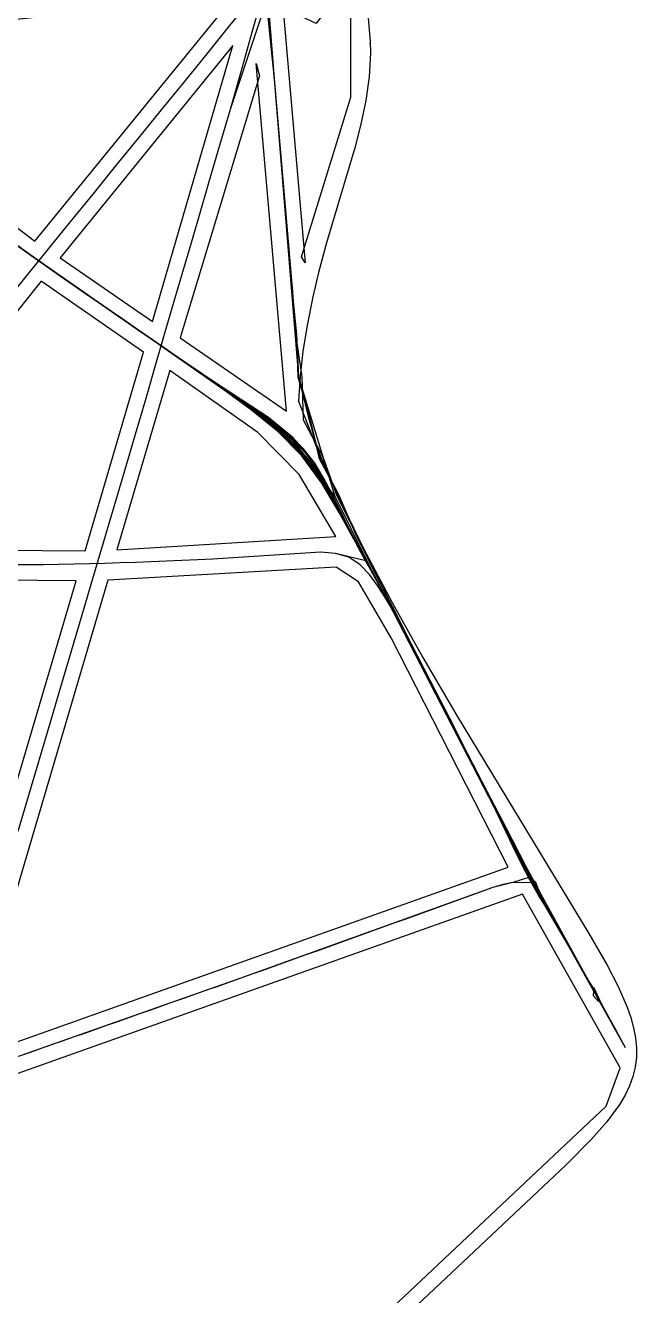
# Model space of a CAD drawing. Header units: metres. Extents: x 465982 to 489928, y 209046 to 231790.
# Drawn here: x 488331 to 489928, y 223631 to 226952 of the extents above; entities that cross this region are included whole.
import ezdxf

# ---------------------------------------------------------------- set-up
doc = ezdxf.new("R2010")
doc.units = ezdxf.units.M
for name, color, linetype in [('ANCHORS_OUTSIDE', 30, 'CONTINUOUS'), ('CELL', 1, 'CONTINUOUS'), ('WOOL_PARCELS', 32, 'CONTINUOUS'), ('WOOL_ROADS_L1', 30, 'CONTINUOUS'), ('WOOL_ROADS_L2', 94, 'CONTINUOUS'), ('WOOL_THREADS', 8, 'CONTINUOUS')]:
    doc.layers.add(name, color=color, linetype=linetype)

msp = doc.modelspace()

# ---------------------------------------------------------------- linework, layer by layer
at = {"layer": 'ANCHORS_OUTSIDE'}
for p in [(489232.255, 226904.25), (489925.435, 224232.739)]:
    msp.add_point(p, dxfattribs=at)
at = {"layer": 'CELL'}
msp.add_lwpolyline([(489226.73, 226971.52), (489232.16, 226909.98), (489232.67, 226879.15), (489229.29, 226817.39), (489220.61, 226755.55), (489207.7, 226693.67), (489191.82, 226631.79), (489118.41, 226383.88), (489097.39, 226305.62), (489082.4, 226242.55), (489066.47, 226163.09), (489056.41, 226099.06), (489049.03, 226034.66), (489044.97, 225969.97), (489091.83, 225849.1), (489150.74, 225715.66), (489214.79, 225584.6), (489290.45, 225441.26), (489369.63, 225299.82), (489459.62, 225145.9), (489803.88, 224577.99), (489851.25, 224494.94), (489879.76, 224439.85), (489903.69, 224385.31), (489913.2, 224358.36), (489920.67, 224331.69), (489925.79, 224305.34), (489928.32, 224279.36), (489928.06, 224253.78), (489924.92, 224228.61), (489918.87, 224203.88), (489910, 224179.56), (489898.47, 224155.64), (489884.52, 224132.08), (489850.51, 224085.87), (489810.47, 224040.56), (489743.96, 223973.54), (488352.81, 222662.24)], dxfattribs=at)
at = {"layer": 'WOOL_PARCELS'}
for points in [[(489062.5, 226331.279), (489052.775, 226347.059), (489181.761, 226763.972), (489181.761, 226999.93), (488660.729, 228445.983), (488667.602, 228507.222), (488954.11, 227227.115), (488981.888, 227146.11), (489123.891, 227000.954), (489090.651, 226956.59), (489008.757, 226995.304), (489006.568, 226972.704)], [(488356.154, 226387.803), (488876.417, 227027.627), (488013.511, 226936.653), (487970.937, 226760.13), (487966.15, 226725.95), (488054.515, 226618.045)], [(488663.13, 226178.145), (488873.57, 226899.039), (488422.564, 226344.388)], [(489013.607, 225943.778), (488934.332, 226852.246), (488942.636, 226820.21), (488735.789, 226134.854)], [(487814.414, 225584.015), (488487.355, 225578.573), (488640.04, 226097.468), (488372.765, 226282.876)], [(488570.432, 225581.346), (489142.733, 225615.53), (489046.369, 225778.098), (488939.025, 225887.291), (488708.295, 226049.869)], [(488176.2, 224247.587), (489592.969, 224751.828), (489287.416, 225350.88), (489201.995, 225497.073), (489143.563, 225535.548), (488546.925, 225501.988)], [(487898.637, 224193.395), (488081.739, 224206.404), (488464.001, 225499.844), (487753.163, 225505.592), (487685.703, 225411.338), (487630.474, 225215.691), (487585.89, 224829.811), (487585.93, 224689.088), (487633.5, 224507.266), (487710.379, 224293.699), (487805.113, 224211.682)], [(487927.692, 222315.747), (489848.616, 224126.413), (489885.088, 224226.413), (489629.921, 224680.9), (488126.438, 224146.448), (487843.657, 223978.926), (487781.46, 223787.507), (487748.945, 223345.423), (487787.041, 222974.004)]]:
    msp.add_lwpolyline(points, close=True, dxfattribs=at)
at = {"layer": 'WOOL_ROADS_L1'}
msp.add_lwpolyline([(489899.752, 224279.179), (489675.47, 224680.363), (489660.728, 224710.855), (489611.205, 224801.895), (489224.32, 225551.319), (489140.745, 225720.059), (489049.843, 225837.054), (488981.047, 225903.227), (488864.268, 225990.049), (488383.324, 226324.345), (487987.787, 226606.691), (487886.492, 226652.655), (487869.241, 226657.83), (487856.122, 226666.435), (487530.778, 226771.498), (487394.021, 226834.381), (487347.013, 226866.915), (487324.477, 226878.749), (487275.963, 226908.56), (487249.718, 226893.882)], dxfattribs=at)
at = {"layer": 'WOOL_ROADS_L2'}
for points in [[(489140.745, 225720.059), (489045.931, 226032.439), (488982.542, 226811.308), (488961.286, 227017.052), (488866.039, 226732.428)], [(489224.32, 225551.319), (489141.235, 225571.692)], [(489660.728, 224710.855), (489604.561, 224711.451), (489552.616, 224698.154), (488891.274, 224460.206), (488257.194, 224237.099)]]:
    msp.add_lwpolyline(points, dxfattribs=at)
at = {"layer": 'WOOL_THREADS'}
for points in [[(488922.902, 227024.25), (488864.961, 226951.325), (488805.547, 226877.935), (488745.902, 226804.575), (488686.251, 226731.216), (488626.602, 226657.859), (488566.953, 226584.502), (488507.302, 226511.145), (488447.654, 226437.791), (488388.022, 226364.443), (488329.164, 226291.52), (488269.878, 226217.326), (488210.59, 226143.113), (488151.305, 226068.902), (488092.021, 225994.696), (488032.732, 225920.488), (487973.439, 225846.274), (487914.147, 225772.058), (487854.851, 225697.837), (487795.544, 225623.613), (487736.136, 225549.599)], [(489899.752, 224279.179), (489846.504, 224375.411), (489793.86, 224470.585), (489741.382, 224565.617), (489689.382, 224660.397), (489638.057, 224755.969), (489587.741, 224852.455), (489537.983, 224948.802), (489488.453, 225045.113), (489438.909, 225141.584), (489389.446, 225237.973), (489340.131, 225334.211), (489290.967, 225430.466), (489242.132, 225527.305), (489194.042, 225624.036), (489149.888, 225722.386), (489101.247, 225820.087), (489072.075, 225926.262), (489045.692, 226032.827), (489040.338, 226144.008), (489029.636, 226256.018), (489020.432, 226367.329), (489010.933, 226477.767), (489001.445, 226589.107), (488991.9, 226700.851), (488982.436, 226811.828), (488973.235, 226922.667), (488964.9, 227030.47)], [(489899.752, 224279.179), (489846.516, 224375.416), (489793.886, 224470.595), (489741.429, 224565.631), (489689.448, 224660.42), (489638.13, 224755.996), (489587.807, 224852.469), (489538.042, 224948.8), (489488.504, 225045.106), (489438.958, 225141.574), (489389.506, 225237.947), (489340.209, 225334.173), (489291.052, 225430.431), (489242.249, 225527.268), (489194.109, 225623.922), (489150.218, 225722.368), (489101.02, 225819.774), (489072.8, 225926.213), (489045.339, 226032.472), (489040.482, 226143.611), (489029.634, 226255.54), (489020.475, 226366.804), (489010.967, 226477.15), (489001.486, 226588.382), (488991.942, 226700.027), (488982.479, 226810.891), (488973.277, 226921.589), (488964.951, 227029.806)], [(489899.752, 224279.179), (489846.526, 224375.421), (489793.908, 224470.605), (489741.466, 224565.646), (489689.499, 224660.441), (489638.187, 224756.022), (489587.858, 224852.489), (489538.088, 224948.807), (489488.543, 225045.111), (489438.994, 225141.581), (489389.549, 225237.943), (489340.265, 225334.161), (489291.111, 225430.43), (489242.332, 225527.276), (489194.14, 225623.868), (489150.51, 225722.421), (489100.762, 225819.564), (489073.46, 225926.289), (489045.021, 226032.296), (489040.624, 226143.45), (489029.632, 226255.372), (489020.512, 226366.656), (489010.995, 226476.981), (489001.518, 226588.191), (488991.974, 226699.836), (488982.515, 226810.689), (488973.313, 226921.356), (488964.973, 227029.538)], [(489899.752, 224279.179), (489846.453, 224375.57), (489793.961, 224470.544), (489741.561, 224565.534), (489689.454, 224660.612), (489638.186, 224756.13), (489588.012, 224852.28), (489538.117, 224948.824), (489488.411, 225045.431), (489439.077, 225141.476), (489389.752, 225237.613), (489340.129, 225334.481), (489291.005, 225430.834), (489242.453, 225526.684), (489195.121, 225624.036), (489146.275, 225721.415), (489109.175, 225822.837), (489057.592, 225919.575), (489054.37, 226033.443), (489038.191, 226144.809), (489030.331, 226255.09), (489020.456, 226366.118), (489011, 226478.128), (489001.498, 226589.242), (488992.07, 226699.884), (488982.579, 226811.326), (488973.329, 226922.856), (488965.007, 227029.762)], [(489899.752, 224279.179), (489846.538, 224375.429), (489793.934, 224470.622), (489741.512, 224565.669), (489689.566, 224660.473), (489638.257, 224756.066), (489587.918, 224852.528), (489538.143, 224948.83), (489488.588, 225045.134), (489439.029, 225141.617), (489389.593, 225237.971), (489340.328, 225334.18), (489291.17, 225430.473), (489242.421, 225527.353), (489194.141, 225623.862), (489150.941, 225722.611), (489100.297, 225819.362), (489074.461, 225926.588), (489044.543, 226032.256), (489040.861, 226143.515), (489029.634, 226255.531), (489020.573, 226366.947), (489011.037, 226477.338), (489001.57, 226588.64), (488992.03, 226700.426), (488982.581, 226811.407), (488973.385, 226922.175), (488965.017, 227029.611)], [(489899.752, 224279.179), (489846.541, 224375.431), (489793.941, 224470.625), (489741.524, 224565.674), (489689.581, 224660.48), (489638.275, 224756.075), (489587.934, 224852.535), (489538.158, 224948.832), (489488.6, 225045.137), (489439.039, 225141.621), (489389.607, 225237.971), (489340.345, 225334.178), (489291.189, 225430.477), (489242.45, 225527.361), (489194.147, 225623.845), (489151.06, 225722.645), (489100.191, 225819.287), (489074.725, 225926.626), (489044.419, 226032.191), (489040.92, 226143.457), (489029.634, 226255.47), (489020.588, 226366.895), (489011.048, 226477.281), (489001.58, 226588.574), (488992.039, 226700.361), (488982.591, 226811.341), (488973.395, 226922.099), (488965.021, 227029.522)], [(489899.752, 224279.179), (489846.542, 224375.432), (489793.944, 224470.627), (489741.529, 224565.675), (489689.588, 224660.483), (489638.283, 224756.079), (489587.941, 224852.538), (489538.163, 224948.834), (489488.606, 225045.138), (489439.044, 225141.623), (489389.614, 225237.972), (489340.354, 225334.177), (489291.197, 225430.478), (489242.461, 225527.364), (489194.15, 225623.838), (489151.113, 225722.66), (489100.144, 225819.254), (489074.84, 225926.643), (489044.365, 226032.163), (489040.947, 226143.432), (489029.634, 226255.443), (489020.595, 226366.873), (489011.052, 226477.255), (489001.585, 226588.546), (488992.043, 226700.334), (488982.595, 226811.312), (488973.398, 226922.066), (488965.023, 227029.485)], [(488945.347, 227013.934), (488919.895, 226921.221), (488893.627, 226827.028), (488866.039, 226732.428), (488838.422, 226637.823), (488810.805, 226543.219), (488783.189, 226448.615), (488755.576, 226354.012), (488727.964, 226259.411), (488700.369, 226164.824), (488673.411, 226071.133), (488645.64, 225976.717), (488617.855, 225882.292), (488590.071, 225787.868), (488562.29, 225693.446), (488534.51, 225599.03), (488506.667, 225504.846), (488478.763, 225410.468), (488450.86, 225316.089), (488422.96, 225221.71), (488395.062, 225127.335), (488367.166, 225032.96), (488339.273, 224938.587), (488311.382, 224844.215)], [(489899.752, 224279.179), (489859.302, 224352.294), (489819.574, 224424.055), (489779.713, 224495.551), (489739.147, 224566.629), (489697.446, 224636.843), (489655.989, 224707.271), (489617.766, 224779.561), (489583.058, 224853.661), (489547.491, 224927.411), (489510.529, 225001.169), (489472.975, 225074.844), (489435.306, 225148.274), (489397.325, 225221.925), (489358.922, 225295.905), (489320.114, 225369.726), (489280.705, 225443.115), (489240.668, 225516.359), (489201.152, 225589.601), (489163.707, 225664.216), (489126.894, 225739.1), (489084.798, 225810.627), (489030.936, 225873.754), (488966.275, 225926.654), (488896.164, 225973.114), (488825.603, 226019.307), (488755.311, 226066.628), (488685.313, 226114.575), (488615.293, 226162.891), (488544.954, 226211.557), (488474.537, 226260.477), (488404.229, 226309.676), (488334.216, 226359.443), (488264.341, 226410.028)], [(489899.752, 224279.179), (489858.822, 224353.175), (489818.569, 224425.842), (489778.086, 224498.321), (489736.865, 224570.453), (489694.596, 224641.96), (489652.726, 224714.018), (489613.996, 224787.962), (489578.217, 224863.588), (489541.566, 224939.08), (489503.976, 225014.046), (489465.71, 225089.076), (489427.172, 225164.074), (489388.451, 225239.005), (489349.246, 225314.111), (489309.246, 225389.834), (489268.643, 225465.666), (489227.641, 225541.575), (489186.747, 225617.6), (489144.861, 225693.437), (489099.299, 225767.761), (489046.6, 225837.564), (488984.208, 225898.582), (488915.08, 225952.128), (488844.18, 226003.04), (488772.724, 226052.972), (488701.316, 226102.862), (488629.9, 226152.548), (488558.43, 226202.103), (488487.05, 226251.619), (488415.75, 226301.27), (488344.839, 226351.192), (488274.176, 226401.495)], [(489899.752, 224279.179), (489856.933, 224356.449), (489814.646, 224432.479), (489771.969, 224508.492), (489728.686, 224584.416), (489685.001, 224660.081), (489642.373, 224736.659), (489601.882, 224815.525), (489562.356, 224895.718), (489522.707, 224975.569), (489482.778, 225054.896), (489442.49, 225133.9), (489402.039, 225212.473), (489361.218, 225291.103), (489320.097, 225369.356), (489278.447, 225447.205), (489236.517, 225524.297), (489194.35, 225601.435), (489152.178, 225679.402), (489107.537, 225756.58), (489055.547, 225829.216), (488993.14, 225892.48), (488923.143, 225947.296), (488850.995, 225998.942), (488778.306, 226049.442), (488705.868, 226099.879), (488633.555, 226150.071), (488561.287, 226200.065), (488489.1, 226250.029), (488417.05, 226300.108), (488345.471, 226350.487), (488274.238, 226401.352)], [(489899.752, 224279.179), (489856.902, 224356.426), (489814.585, 224432.434), (489771.912, 224508.441), (489728.717, 224584.407), (489685.235, 224660.179), (489642.744, 224736.82), (489602.149, 224815.618), (489562.45, 224895.71), (489522.699, 224975.492), (489482.739, 225054.781), (489442.454, 225133.76), (489402.011, 225212.302), (489361.192, 225290.89), (489320.079, 225369.094), (489278.451, 225446.892), (489236.506, 225523.9), (489194.12, 225600.822), (489151.363, 225678.354), (489105.96, 225754.948), (489053.524, 225827.105), (488991.321, 225890.379), (488921.955, 225945.762), (488850.412, 225997.999), (488778.176, 226048.898), (488706.026, 226099.493), (488633.934, 226149.714), (488561.857, 226199.688), (488489.854, 226249.604), (488417.997, 226299.604), (488346.619, 226349.863), (488275.596, 226400.54)], [(489899.752, 224279.179), (489859.345, 224352.168), (489819.626, 224423.777), (489779.759, 224495.094), (489739.3, 224566.029), (489697.996, 224636.229), (489657.036, 224706.644), (489618.952, 224778.649), (489583.847, 224852.257), (489548.197, 224925.579), (489511.463, 224998.964), (489474.234, 225072.2), (489436.878, 225145.153), (489399.268, 225218.162), (489361.283, 225291.433), (489322.996, 225364.358), (489284.122, 225436.555), (489244.329, 225508.398), (489205.5, 225580.834), (489168.458, 225654.281), (489131.207, 225727.558), (489087.022, 225797.189), (489034.316, 225861.276), (488971.607, 225916.36), (488902.982, 225965.16), (488833.345, 226012.843), (488763.591, 226060.663), (488693.891, 226108.65), (488624.217, 226156.742), (488554.429, 226204.968), (488484.678, 226253.308), (488415.043, 226301.789), (488345.776, 226350.554), (488276.799, 226399.722)], [(489899.752, 224279.179), (489859.319, 224352.147), (489819.553, 224423.722), (489779.637, 224495.004), (489739.223, 224565.955), (489698.192, 224636.301), (489657.572, 224706.898), (489619.477, 224778.884), (489583.957, 224852.276), (489548.085, 224925.472), (489511.348, 224998.836), (489474.173, 225072.08), (489436.851, 225145.029), (489399.238, 225218.014), (489361.227, 225291.243), (489322.936, 225364.127), (489284.177, 225436.335), (489244.617, 225508.239), (489205.755, 225580.573), (489168.08, 225653.598), (489129.718, 225726.181), (489084.8, 225795.204), (489032.005, 225859.05), (488969.853, 225914.546), (488901.954, 225964.114), (488832.864, 226012.348), (488763.458, 226060.425), (488693.969, 226108.496), (488624.462, 226156.585), (488554.831, 226204.785), (488485.24, 226253.084), (488415.788, 226301.496), (488346.716, 226350.189), (488277.995, 226399.292)], [(489899.752, 224279.179), (489875.982, 224322.037), (489853.127, 224363.329), (489831.095, 224403.059), (489809.451, 224441.965), (489787.456, 224481.465), (489765.447, 224521.021), (489742.929, 224561.146), (489720.123, 224600.617), (489696.212, 224639.533), (489671.991, 224678.528), (489649.461, 224717.929), (489628.503, 224758.632), (489608.002, 224800.231), (489588.621, 224842.935), (489568.389, 224885.152), (489547.687, 224927.088), (489526.419, 224969.407), (489505.293, 225011.227), (489483.959, 225053.195), (489462.624, 225094.927), (489441.085, 225136.93), (489419.614, 225178.67), (489398.007, 225220.543), (489376.18, 225262.752), (489354.617, 225304.284), (489332.765, 225346.147), (489310.714, 225387.944), (489288.36, 225429.859), (489265.6, 225471.374), (489242.326, 225512.975), (489218.969, 225554.048), (489196.668, 225595.414), (489175.253, 225637.852), (489154.731, 225680.489), (489134.413, 225723.771), (489111.7, 225765.935), (489087.214, 225807.109), (489057.871, 225845.153), (489024.469, 225879.232), (488987.079, 225909.559), (488947.305, 225937.476), (488906.092, 225963.94), (488865.053, 225991.01), (488824.546, 226018.162), (488783.997, 226045.769), (488743.968, 226073.611), (488703.833, 226101.567), (488663.917, 226129.38), (488623.878, 226157.284), (488583.644, 226185.325), (488543.464, 226212.946), (488503.197, 226240.753), (488463.242, 226268.46), (488422.896, 226296.215), (488383.037, 226323.939), (488343.162, 226352.073), (488303.388, 226380.473)], [(489899.752, 224279.179), (489868.446, 224335.68), (489838.086, 224390.465), (489808.282, 224444.178), (489778.056, 224498.526), (489747.621, 224552.795), (489716.813, 224606.001), (489684.899, 224658.593), (489653.487, 224711.766), (489624.767, 224766.561), (489597.287, 224822.839), (489570.27, 224879.928), (489542.737, 224936.687), (489514.545, 224993.026), (489486.034, 225049.189), (489457.387, 225105.152), (489428.57, 225161.251), (489399.699, 225217.312), (489370.602, 225273.654), (489341.495, 225329.653), (489312.075, 225385.313), (489282.086, 225440.943), (489251.289, 225496.431), (489220.638, 225552.078), (489191.446, 225608.501), (489162.796, 225665.478), (489134.507, 225722.676), (489102.344, 225777.929), (489065.845, 225830.698), (489022.236, 225877.594), (488972.007, 225918.206), (488918.097, 225955.164), (488864.112, 225991.713), (488810.474, 226028.305), (488756.751, 226065.242), (488703.088, 226102.354), (488649.611, 226139.488), (488596.334, 226176.523), (488542.569, 226213.428), (488488.617, 226250.558), (488434.762, 226287.785), (488381.545, 226324.975), (488328.461, 226362.565)], [(489899.752, 224279.179), (489856.944, 224356.504), (489814.668, 224432.593), (489771.979, 224508.656), (489728.593, 224584.588), (489684.686, 224660.205), (489641.898, 224736.793), (489601.472, 224815.812), (489562.055, 224896.201), (489522.432, 224976.231), (489482.49, 225055.64), (489442.142, 225134.743), (489401.618, 225213.459), (489360.704, 225292.272), (489319.454, 225370.753), (489277.623, 225448.88), (489235.452, 225526.313), (489192.997, 225603.897), (489150.466, 225682.402), (489105.238, 225760.139), (489052.458, 225833.111), (488988.929, 225896.557), (488917.898, 225951.503), (488844.894, 226003.412), (488771.364, 226054.341), (488697.942, 226105.4), (488624.545, 226156.336), (488550.976, 226207.289), (488477.337, 226258.384), (488403.803, 226309.646), (488330.397, 226361.321)], [(489899.752, 224279.179), (489882.181, 224310.851), (489865.419, 224341.119), (489849.518, 224369.858), (489834.326, 224397.295), (489819.532, 224423.916), (489804.723, 224450.453), (489789.499, 224477.71), (489774.262, 224504.899), (489758.948, 224532.205), (489743.416, 224559.976), (489728.01, 224587.347), (489712.194, 224614.499), (489695.753, 224641.18), (489679.217, 224668.093), (489662.516, 224695.593), (489646.891, 224723.592), (489631.829, 224752.456), (489616.81, 224781.584), (489602.635, 224811.314), (489588.678, 224842.249), (489574.164, 224872.793), (489559.538, 224902.918), (489544.818, 224932.741), (489529.665, 224962.972), (489514.256, 224993.43), (489498.799, 225023.896), (489483.124, 225054.685), (489467.457, 225085.332), (489451.668, 225116.171), (489435.893, 225146.927), (489419.957, 225177.907), (489403.927, 225208.993), (489387.833, 225240.137), (489371.492, 225271.629), (489355.227, 225302.844), (489338.729, 225334.342), (489322.213, 225365.477), (489305.608, 225396.237), (489288.395, 225427.417), (489270.542, 225457.971), (489251.573, 225487.753), (489230.641, 225516.393), (489205.833, 225541.789), (489176.055, 225561.397), (489141.235, 225571.692), (489102.913, 225574.868), (489062.645, 225572.371), (489022.361, 225569.55), (488982.077, 225566.791), (488941.791, 225564.132), (488901.503, 225561.593), (488861.21, 225559.187), (488820.914, 225556.92), (488780.616, 225554.804), (488740.313, 225552.852), (488700.006, 225551.073), (488659.697, 225549.468), (488619.388, 225548.031), (488579.245, 225546.711), (488539.202, 225545.513), (488499.191, 225544.432), (488459.144, 225543.461), (488418.994, 225542.609), (488378.768, 225542.057), (488338.54, 225541.671), (488298.316, 225541.44)], [(489899.752, 224279.179), (489885.594, 224304.813), (489872.09, 224329.285), (489859.355, 224352.445), (489847.227, 224374.737), (489836.043, 224396.164), (489826.196, 224417.179), (489816.212, 224437.031), (489814.512, 224416.032), (489828.752, 224400.209), (489823.534, 224421.005), (489812.265, 224439.95), (489800.373, 224459.166), (489789.002, 224478.662), (489778.05, 224498.078), (489767.287, 224517.266), (489756.361, 224536.64), (489745.494, 224556.133), (489734.824, 224575.076), (489723.883, 224594.052), (489712.676, 224613.008), (489701.529, 224631.935), (489690.849, 224651.064), (489681.136, 224670.584), (489672.892, 224691.143), (489665.106, 224711.724), (489647.923, 224724.8), (489626.892, 224718.164), (489604.561, 224711.451), (489579.735, 224705.835), (489552.616, 224698.154), (489523.885, 224687.844), (489495.155, 224677.42), (489466.423, 224666.996), (489437.691, 224656.576), (489408.956, 224646.163), (489380.221, 224635.757), (489351.482, 224625.357), (489322.742, 224614.966), (489293.998, 224604.582), (489265.252, 224594.207), (489236.504, 224583.839), (489207.752, 224573.482), (489178.998, 224563.133), (489150.241, 224552.794), (489121.48, 224542.466), (489092.716, 224532.147), (489063.949, 224521.838), (489035.178, 224511.54), (489006.404, 224501.252), (488977.626, 224490.974), (488948.846, 224480.708), (488920.061, 224470.451), (488891.274, 224460.206), (488862.482, 224449.971), (488833.687, 224439.746), (488804.889, 224429.532), (488776.087, 224419.328), (488747.283, 224409.134), (488718.474, 224398.951), (488689.662, 224388.777), (488660.848, 224378.612), (488632.03, 224368.457), (488603.209, 224358.311), (488574.385, 224348.173), (488545.559, 224338.044), (488516.73, 224327.923), (488487.899, 224317.809), (488459.065, 224307.702), (488430.228, 224297.601), (488401.39, 224287.507), (488372.551, 224277.418), (488343.711, 224267.335), (488314.871, 224257.257)]]:
    msp.add_lwpolyline(points, dxfattribs=at)

doc.saveas('drawing.dxf')
